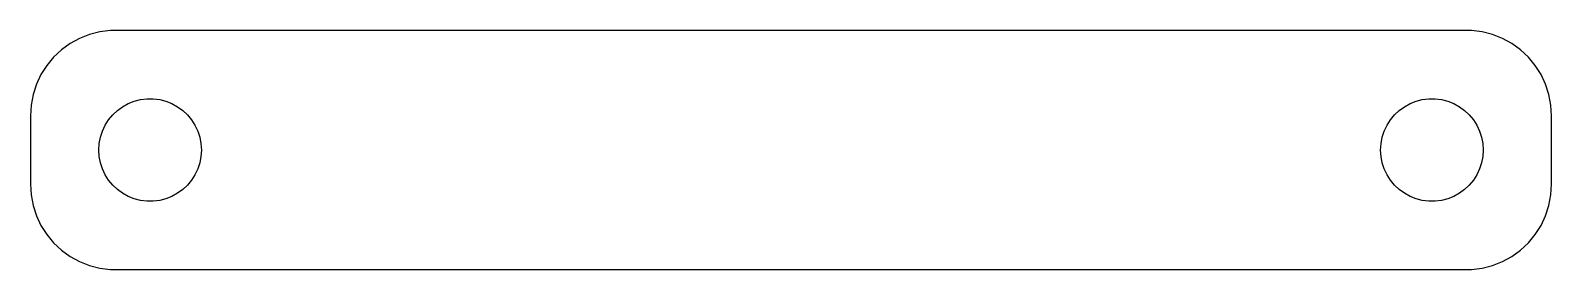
# Model space of a CAD drawing. Header units: metres. Extents: x -44.5 to 44.5, y -7 to 7.
import ezdxf

# ---------------------------------------------------------------- set-up
doc = ezdxf.new("R2010")
doc.units = ezdxf.units.M

msp = doc.modelspace()

# ---------------------------------------------------------------- linework, layer by layer
for p, q in [((-41.6289, 6.52412), (-42.1791, 6.22163)), ((-41.0451, 6.75528), (-41.6289, 6.52412)), ((-40.4369, 6.91142), (-41.0451, 6.75528)), ((-39.8139, 6.99013), (-40.4369, 6.91142)), ((39.8139, 6.99013), (-39.8139, 6.99013)), ((40.4369, 6.91142), (39.8139, 6.99013)), ((41.0451, 6.75528), (40.4369, 6.91142)), ((41.6289, 6.52412), (41.0451, 6.75528)), ((42.1791, 6.22163), (41.6289, 6.52412)), ((-43.1448, 5.42273), (-43.5451, 4.93892)), ((-42.6871, 5.85255), (-43.1448, 5.42273)), ((-42.1791, 6.22163), (-42.6871, 5.85255)), ((42.6871, 5.85255), (42.1791, 6.22163)), ((43.1448, 5.42273), (42.6871, 5.85255)), ((43.5451, 4.93892), (43.1448, 5.42273)), ((-43.5451, 4.93892), (-43.8815, 4.40877)), ((43.8815, 4.40877), (43.5451, 4.93892)), ((-44.1489, 3.84062), (-44.3429, 3.24344)), ((-43.8815, 4.40877), (-44.1489, 3.84062)), ((44.1489, 3.84062), (43.8815, 4.40877)), ((44.3429, 3.24344), (44.1489, 3.84062)), ((-44.3429, 3.24344), (-44.4606, 2.62666)), ((-39.1075, 2.53297), (-38.7773, 2.71448)), ((-38.7773, 2.71448), (-38.427, 2.85316)), ((-38.427, 2.85316), (-38.0621, 2.94685)), ((-38.0621, 2.94685), (-37.6884, 2.99408)), ((-37.6884, 2.99408), (-37.3116, 2.99408)), ((-37.3116, 2.99408), (-36.9379, 2.94685)), ((-36.9379, 2.94685), (-36.5729, 2.85316)), ((-36.5729, 2.85316), (-36.2227, 2.71448)), ((-36.2227, 2.71448), (-35.8925, 2.53297)), ((35.8925, 2.53297), (36.2227, 2.71448)), ((36.2227, 2.71448), (36.5729, 2.85316)), ((36.5729, 2.85316), (36.9379, 2.94685)), ((36.9379, 2.94685), (37.3116, 2.99408)), ((37.3116, 2.99408), (37.6884, 2.99408)), ((37.6884, 2.99408), (38.0621, 2.94685)), ((38.0621, 2.94685), (38.427, 2.85316)), ((38.427, 2.85316), (38.7773, 2.71448)), ((38.7773, 2.71448), (39.1075, 2.53297)), ((44.4606, 2.62666), (44.3429, 3.24344)), ((-44.4606, 2.62666), (-44.5, 2)), ((-44.5, 2), (-44.5, -2)), ((-39.927, 1.76335), (-39.6869, 2.05363)), ((-39.6869, 2.05363), (-39.4123, 2.31154)), ((-39.4123, 2.31154), (-39.1075, 2.53297)), ((-35.8925, 2.53297), (-35.5877, 2.31154)), ((-35.5877, 2.31154), (-35.3131, 2.05363)), ((-35.3131, 2.05363), (-35.0729, 1.76335)), ((35.0729, 1.76335), (35.3131, 2.05363)), ((35.3131, 2.05363), (35.5877, 2.31154)), ((35.5877, 2.31154), (35.8925, 2.53297)), ((39.1075, 2.53297), (39.4123, 2.31154)), ((39.4123, 2.31154), (39.6869, 2.05363)), ((39.6869, 2.05363), (39.927, 1.76335)), ((44.5, 2), (44.4606, 2.62666)), ((44.5, -2), (44.5, 2)), ((-40.4057, 0.746063), (-40.2893, 1.10437)), ((-40.2893, 1.10437), (-40.1289, 1.44525)), ((-40.1289, 1.44525), (-39.927, 1.76335)), ((-35.0729, 1.76335), (-34.8711, 1.44525)), ((-34.8711, 1.44525), (-34.7107, 1.10437)), ((-34.7107, 1.10437), (-34.5942, 0.746063)), ((34.5942, 0.746063), (34.7107, 1.10437)), ((34.7107, 1.10437), (34.8711, 1.44525)), ((34.8711, 1.44525), (35.0729, 1.76335)), ((39.927, 1.76335), (40.1289, 1.44525)), ((40.1289, 1.44525), (40.2893, 1.10437)), ((40.2893, 1.10437), (40.4057, 0.746063)), ((-40.5, 0), (-40.4763, 0.375992)), ((-40.4763, -0.375992), (-40.5, 0)), ((-40.4763, 0.375992), (-40.4057, 0.746063)), ((-34.5942, 0.746063), (-34.5237, 0.375992)), ((-34.5237, 0.375992), (-34.5, 0)), ((-34.5, 0), (-34.5237, -0.375992)), ((34.5, 0), (34.5237, 0.375992)), ((34.5237, -0.375992), (34.5, 0)), ((34.5237, 0.375992), (34.5942, 0.746063)), ((40.4057, 0.746063), (40.4763, 0.375992)), ((40.4763, 0.375992), (40.5, 0)), ((40.5, 0), (40.4763, -0.375992)), ((-40.4057, -0.746063), (-40.4763, -0.375992)), ((-40.2893, -1.10437), (-40.4057, -0.746063)), ((-34.5942, -0.746063), (-34.7107, -1.10437)), ((-34.5237, -0.375992), (-34.5942, -0.746063)), ((34.5942, -0.746063), (34.5237, -0.375992)), ((34.7107, -1.10437), (34.5942, -0.746063)), ((40.4057, -0.746063), (40.2893, -1.10437)), ((40.4763, -0.375992), (40.4057, -0.746063)), ((-40.1289, -1.44525), (-40.2893, -1.10437)), ((-39.927, -1.76335), (-40.1289, -1.44525)), ((-39.6869, -2.05363), (-39.927, -1.76335)), ((-35.0729, -1.76335), (-35.3131, -2.05363)), ((-34.8711, -1.44525), (-35.0729, -1.76335)), ((-34.7107, -1.10437), (-34.8711, -1.44525)), ((34.8711, -1.44525), (34.7107, -1.10437)), ((35.0729, -1.76335), (34.8711, -1.44525)), ((35.3131, -2.05363), (35.0729, -1.76335)), ((39.927, -1.76335), (39.6869, -2.05363)), ((40.1289, -1.44525), (39.927, -1.76335)), ((40.2893, -1.10437), (40.1289, -1.44525)), ((-44.5, -2), (-44.4606, -2.62666)), ((-44.4606, -2.62666), (-44.3429, -3.24344)), ((-39.4123, -2.31154), (-39.6869, -2.05363)), ((-39.1075, -2.53297), (-39.4123, -2.31154)), ((-38.7773, -2.71448), (-39.1075, -2.53297)), ((-35.8925, -2.53297), (-36.2227, -2.71448)), ((-35.5877, -2.31154), (-35.8925, -2.53297)), ((-35.3131, -2.05363), (-35.5877, -2.31154)), ((35.5877, -2.31154), (35.3131, -2.05363)), ((35.8925, -2.53297), (35.5877, -2.31154)), ((36.2227, -2.71448), (35.8925, -2.53297)), ((39.1075, -2.53297), (38.7773, -2.71448)), ((39.4123, -2.31154), (39.1075, -2.53297)), ((39.6869, -2.05363), (39.4123, -2.31154)), ((44.3429, -3.24344), (44.4606, -2.62666)), ((44.4606, -2.62666), (44.5, -2)), ((-44.3429, -3.24344), (-44.1489, -3.84062)), ((-38.427, -2.85316), (-38.7773, -2.71448)), ((-38.0621, -2.94685), (-38.427, -2.85316)), ((-37.6884, -2.99408), (-38.0621, -2.94685)), ((-37.3116, -2.99408), (-37.6884, -2.99408)), ((-36.9379, -2.94685), (-37.3116, -2.99408)), ((-36.5729, -2.85316), (-36.9379, -2.94685)), ((-36.2227, -2.71448), (-36.5729, -2.85316)), ((36.5729, -2.85316), (36.2227, -2.71448)), ((36.9379, -2.94685), (36.5729, -2.85316)), ((37.3116, -2.99408), (36.9379, -2.94685)), ((37.6884, -2.99408), (37.3116, -2.99408)), ((38.0621, -2.94685), (37.6884, -2.99408)), ((38.427, -2.85316), (38.0621, -2.94685)), ((38.7773, -2.71448), (38.427, -2.85316)), ((44.1489, -3.84062), (44.3429, -3.24344)), ((-44.1489, -3.84062), (-43.8815, -4.40877)), ((-43.8815, -4.40877), (-43.5451, -4.93892)), ((43.5451, -4.93892), (43.8815, -4.40877)), ((43.8815, -4.40877), (44.1489, -3.84062)), ((-43.5451, -4.93892), (-43.1448, -5.42273)), ((43.1448, -5.42273), (43.5451, -4.93892)), ((-43.1448, -5.42273), (-42.6871, -5.85255)), ((-42.6871, -5.85255), (-42.1791, -6.22163)), ((-42.1791, -6.22163), (-41.6289, -6.52412)), ((41.6289, -6.52412), (42.1791, -6.22163)), ((42.1791, -6.22163), (42.6871, -5.85255)), ((42.6871, -5.85255), (43.1448, -5.42273)), ((-41.6289, -6.52412), (-41.0451, -6.75528)), ((-41.0451, -6.75528), (-40.4369, -6.91142)), ((-40.4369, -6.91142), (-39.8139, -6.99013)), ((-39.8139, -6.99013), (39.8139, -6.99013)), ((39.8139, -6.99013), (40.4369, -6.91142)), ((40.4369, -6.91142), (41.0451, -6.75528)), ((41.0451, -6.75528), (41.6289, -6.52412))]:
    msp.add_line(p, q)

doc.saveas('drawing.dxf')
